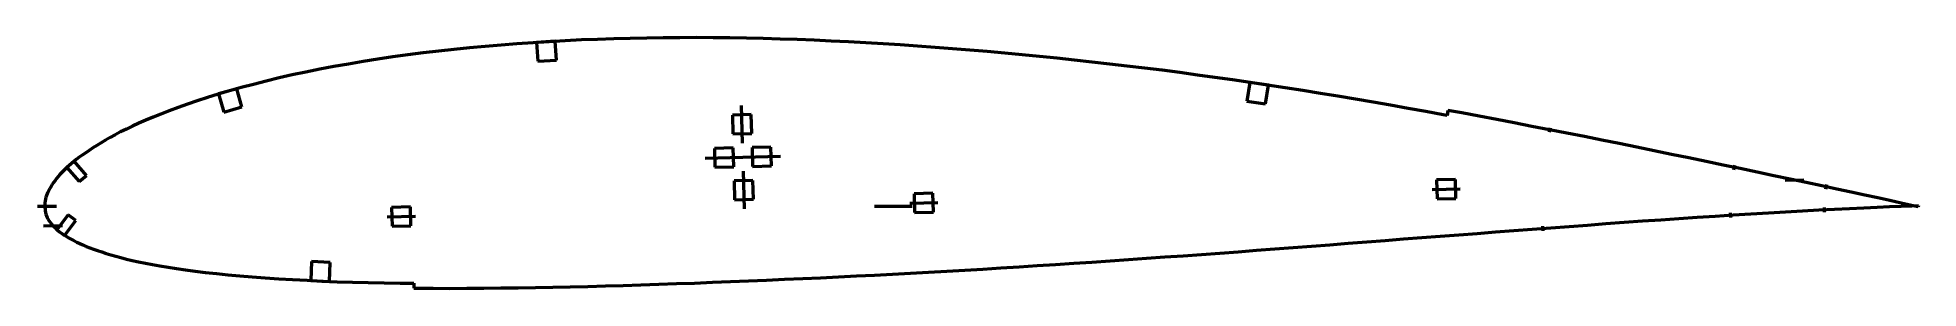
# Model space of a CAD drawing. Header units: metres. Extents: x -150 to 250, y -17 to 36.
import ezdxf

# ---------------------------------------------------------------- set-up
doc = ezdxf.new("R2010")
doc.units = ezdxf.units.M
for name, color, linetype, lineweight in [('FoilLayer', 1, 'Continuous', 50), ('StringerLayer', 1, 'Continuous', 50), ('SubLayer', 1, 'Continuous', 50)]:
    doc.layers.add(name, color=color, linetype=linetype, lineweight=lineweight)

msp = doc.modelspace()

# ---------------------------------------------------------------- linework, layer by layer
at = {"layer": 'FoilLayer'}
for p, q in [((-71.27, 32.12), (-74.48, 31.68)), ((-68.02, 32.53), (-71.27, 32.12)), ((-64.75, 32.92), (-68.02, 32.53)), ((-61.45, 33.29), (-64.75, 32.92)), ((-58.13, 33.63), (-61.45, 33.29)), ((-54.79, 33.93), (-58.13, 33.63)), ((-51.42, 34.22), (-54.79, 33.93)), ((-48.05, 34.48), (-51.42, 34.22)), ((-44.64, 34.72), (-48.05, 34.48)), ((-41.23, 34.93), (-44.64, 34.72)), ((-37.8, 35.12), (-41.23, 34.93)), ((-34.36, 35.29), (-37.8, 35.12)), ((-30.9, 35.43), (-34.36, 35.29)), ((-27.43, 35.55), (-30.9, 35.43)), ((-23.95, 35.64), (-27.43, 35.55)), ((-20.45, 35.71), (-23.95, 35.64)), ((-16.95, 35.75), (-20.45, 35.71)), ((-13.43, 35.78), (-16.95, 35.75)), ((-9.9, 35.79), (-13.43, 35.78)), ((-6.36, 35.77), (-9.9, 35.79)), ((-2.81, 35.73), (-6.36, 35.77)), ((0.75, 35.67), (-2.81, 35.73)), ((4.32, 35.59), (0.75, 35.67)), ((7.91, 35.48), (4.32, 35.59)), ((11.52, 35.36), (7.91, 35.48)), ((15.14, 35.22), (11.52, 35.36)), ((18.79, 35.06), (15.14, 35.22)), ((22.44, 34.87), (18.79, 35.06)), ((26.11, 34.67), (22.44, 34.87)), ((29.79, 34.46), (26.11, 34.67)), ((33.47, 34.23), (29.79, 34.46)), ((37.16, 33.99), (33.47, 34.23)), ((40.85, 33.72), (37.16, 33.99)), ((44.54, 33.44), (40.85, 33.72)), ((48.25, 33.13), (44.54, 33.44)), ((51.96, 32.82), (48.25, 33.13)), ((55.67, 32.49), (51.96, 32.82)), ((59.39, 32.15), (55.67, 32.49)), ((63.1, 31.8), (59.39, 32.15)), ((-92.94, 28.49), (-95.83, 27.87)), ((-89.99, 29.08), (-92.94, 28.49)), ((-86.98, 29.63), (-89.99, 29.08)), ((-83.91, 30.17), (-86.98, 29.63)), ((-80.8, 30.71), (-83.91, 30.17)), ((-77.66, 31.21), (-80.8, 30.71)), ((-74.48, 31.68), (-77.66, 31.21)), ((66.82, 31.42), (63.1, 31.8)), ((70.54, 31.02), (66.82, 31.42)), ((74.27, 30.6), (70.54, 31.02)), ((78, 30.19), (74.27, 30.6)), ((81.73, 29.76), (78, 30.19)), ((85.46, 29.32), (81.73, 29.76)), ((89.19, 28.85), (85.46, 29.32)), ((92.91, 28.35), (89.19, 28.85)), ((96.65, 27.84), (92.91, 28.35)), ((-109.18, 24.5), (-111.58, 23.8)), ((-106.68, 25.17), (-109.18, 24.5)), ((-104.09, 25.86), (-106.68, 25.17)), ((-101.4, 26.54), (-104.09, 25.86)), ((-98.65, 27.22), (-101.4, 26.54)), ((-95.83, 27.87), (-98.65, 27.22)), ((100.39, 27.33), (96.65, 27.84)), ((104.13, 26.81), (100.39, 27.33)), ((107.87, 26.27), (104.13, 26.81)), ((111.59, 25.71), (107.87, 26.27)), ((115.33, 25.13), (111.59, 25.71)), ((119.06, 24.53), (115.33, 25.13)), ((122.8, 23.93), (119.06, 24.53)), ((-121.99, 20.25), (-123.76, 19.56)), ((-120.11, 20.95), (-121.99, 20.25)), ((-118.14, 21.67), (-120.11, 20.95)), ((-116.06, 22.38), (-118.14, 21.67)), ((-113.87, 23.1), (-116.06, 22.38)), ((-111.58, 23.8), (-113.87, 23.1)), ((126.55, 23.34), (122.8, 23.93)), ((130.28, 22.73), (126.55, 23.34)), ((134.01, 22.1), (130.28, 22.73)), ((137.74, 21.44), (134.01, 22.1)), ((141.47, 20.77), (137.74, 21.44)), ((145.2, 20.09), (141.47, 20.77)), ((148.94, 19.42), (145.2, 20.09)), ((149.92, 20.32), (149.74, 19.28)), ((152.87, 19.8), (149.92, 20.32)), ((-131.13, 16.37), (-132.34, 15.76)), ((-129.83, 16.99), (-131.13, 16.37)), ((-128.46, 17.61), (-129.83, 16.99)), ((-126.99, 18.24), (-128.46, 17.61)), ((-125.42, 18.89), (-126.99, 18.24)), ((-123.76, 19.56), (-125.42, 18.89)), ((149.74, 19.28), (148.94, 19.42)), ((156.6, 19.12), (152.87, 19.8)), ((160.33, 18.41), (156.6, 19.12)), ((164.05, 17.68), (160.33, 18.41)), ((167.77, 16.94), (164.05, 17.68)), ((171.5, 16.2), (167.77, 16.94)), ((175.23, 15.47), (171.5, 16.2)), ((-138.24, 12.37), (-139.04, 11.85)), ((-137.4, 12.9), (-138.24, 12.37)), ((-136.5, 13.45), (-137.4, 12.9)), ((-135.55, 14.01), (-136.5, 13.45)), ((-134.55, 14.58), (-135.55, 14.01)), ((-133.48, 15.16), (-134.55, 14.58)), ((-132.34, 15.76), (-133.48, 15.16)), ((178.95, 14.76), (175.23, 15.47)), ((182.67, 14.02), (178.95, 14.76)), ((186.38, 13.27), (182.67, 14.02)), ((190.09, 12.51), (186.38, 13.27)), ((193.79, 11.74), (190.09, 12.51)), ((-143.94, 8.04), (-144.4, 7.59)), ((-143.44, 8.5), (-143.94, 8.04)), ((-142.92, 8.94), (-143.44, 8.5)), ((-142.37, 9.41), (-142.92, 8.94)), ((-141.78, 9.88), (-142.37, 9.41)), ((-141.15, 10.37), (-141.78, 9.88)), ((-140.49, 10.85), (-141.15, 10.37)), ((-139.78, 11.35), (-140.49, 10.85)), ((-139.04, 11.85), (-139.78, 11.35)), ((197.48, 10.98), (193.79, 11.74)), ((201.17, 10.24), (197.48, 10.98)), ((204.84, 9.49), (201.17, 10.24)), ((208.48, 8.73), (204.84, 9.49)), ((212.1, 7.96), (208.48, 8.73)), ((-147.15, 4.17), (-147.4, 3.76)), ((-146.89, 4.59), (-147.15, 4.17)), ((-146.61, 5), (-146.89, 4.59)), ((-146.3, 5.42), (-146.61, 5)), ((-145.97, 5.85), (-146.3, 5.42)), ((-145.62, 6.28), (-145.97, 5.85)), ((-145.24, 6.71), (-145.62, 6.28)), ((-144.83, 7.15), (-145.24, 6.71)), ((-144.4, 7.59), (-144.83, 7.15)), ((215.69, 7.2), (212.1, 7.96)), ((219.23, 6.45), (215.69, 7.2)), ((222.71, 5.74), (219.23, 6.45)), ((226.12, 5.02), (222.71, 5.74)), ((229.43, 4.31), (226.12, 5.02)), ((232.63, 3.62), (229.43, 4.31)), ((-148.48, 0.38), (-148.5, 0)), ((-148.5, 0), (-148.47, -0.27)), ((-148.44, 0.69), (-148.48, 0.38)), ((-148.39, 1.11), (-148.44, 0.69)), ((-148.32, 1.51), (-148.39, 1.11)), ((-148.23, 1.89), (-148.32, 1.51)), ((-148.12, 2.25), (-148.23, 1.89)), ((-147.99, 2.59), (-148.12, 2.25)), ((-147.82, 2.96), (-147.99, 2.59)), ((-147.62, 3.35), (-147.82, 2.96)), ((-147.4, 3.76), (-147.62, 3.35)), ((235.69, 2.95), (232.63, 3.62)), ((238.61, 2.32), (235.69, 2.95)), ((241.36, 1.73), (238.61, 2.32)), ((243.93, 1.17), (241.36, 1.73)), ((243.87, -0.1), (246.32, 0.01)), ((246.31, 0.64), (243.93, 1.17)), ((248.53, 0.16), (246.31, 0.64)), ((246.32, 0.01), (248.58, 0.09)), ((249.91, -0.13), (248.53, 0.16)), ((248.58, 0.09), (249.98, 0.14)), ((249.98, 0.14), (249.91, -0.13)), ((-148.47, -0.27), (-148.42, -0.66)), ((-148.42, -0.66), (-148.38, -1.03)), ((-148.38, -1.03), (-148.32, -1.38)), ((-148.32, -1.38), (-148.24, -1.72)), ((-148.24, -1.72), (-148.13, -2.05)), ((-148.13, -2.05), (-147.99, -2.39)), ((-147.99, -2.39), (-147.82, -2.72)), ((-147.82, -2.72), (-147.61, -3.06)), ((-147.61, -3.06), (-147.36, -3.41)), ((-147.36, -3.41), (-147.08, -3.76)), ((-147.08, -3.76), (-146.78, -4.1)), ((179.6, -4.02), (183.51, -3.72)), ((183.51, -3.72), (187.41, -3.43)), ((187.41, -3.43), (191.31, -3.16)), ((191.31, -3.16), (195.19, -2.9)), ((195.19, -2.9), (199.07, -2.64)), ((199.07, -2.64), (202.93, -2.37)), ((202.93, -2.37), (206.77, -2.12)), ((206.77, -2.12), (210.58, -1.87)), ((210.58, -1.87), (214.36, -1.64)), ((214.36, -1.64), (218.09, -1.41)), ((218.09, -1.41), (221.75, -1.21)), ((221.75, -1.21), (225.33, -1.01)), ((225.33, -1.01), (228.8, -0.82)), ((228.8, -0.82), (232.15, -0.64)), ((232.15, -0.64), (235.35, -0.48)), ((235.35, -0.48), (238.38, -0.34)), ((238.38, -0.34), (241.22, -0.21)), ((241.22, -0.21), (243.87, -0.1)), ((-146.78, -4.1), (-146.46, -4.44)), ((-146.46, -4.44), (-146.11, -4.78)), ((-146.11, -4.78), (-145.74, -5.11)), ((-145.74, -5.11), (-145.33, -5.44)), ((-145.33, -5.44), (-144.91, -5.77)), ((-144.91, -5.77), (-144.45, -6.08)), ((-144.45, -6.08), (-143.96, -6.4)), ((-143.96, -6.4), (-143.44, -6.71)), ((-143.44, -6.71), (-142.89, -7.02)), ((-142.89, -7.02), (-142.3, -7.33)), ((-142.3, -7.33), (-141.69, -7.64)), ((-141.69, -7.64), (-141.04, -7.94)), ((-141.04, -7.94), (-140.37, -8.25)), ((124.84, -8.22), (128.74, -7.9)), ((128.74, -7.9), (132.65, -7.59)), ((132.65, -7.59), (136.57, -7.28)), ((136.57, -7.28), (140.48, -6.98)), ((140.48, -6.98), (144.39, -6.7)), ((144.39, -6.7), (148.3, -6.41)), ((148.3, -6.41), (152.22, -6.11)), ((152.22, -6.11), (156.13, -5.79)), ((156.13, -5.79), (160.04, -5.48)), ((160.04, -5.48), (163.96, -5.18)), ((163.96, -5.18), (167.87, -4.89)), ((167.87, -4.89), (171.79, -4.61)), ((171.79, -4.61), (175.69, -4.32)), ((175.69, -4.32), (179.6, -4.02)), ((-140.37, -8.25), (-139.65, -8.55)), ((-139.65, -8.55), (-138.9, -8.85)), ((-138.9, -8.85), (-138.1, -9.15)), ((-138.1, -9.15), (-137.26, -9.45)), ((-137.26, -9.45), (-136.37, -9.74)), ((-136.37, -9.74), (-135.43, -10.04)), ((-135.43, -10.04), (-134.44, -10.34)), ((-134.44, -10.34), (-133.39, -10.64)), ((-133.39, -10.64), (-132.28, -10.94)), ((-132.28, -10.94), (-131.11, -11.24)), ((-131.11, -11.24), (-129.86, -11.53)), ((-129.86, -11.53), (-128.52, -11.81)), ((-128.52, -11.81), (-127.09, -12.11)), ((70.34, -12.15), (74.21, -11.91)), ((74.21, -11.91), (78.09, -11.64)), ((78.09, -11.64), (81.97, -11.36)), ((81.97, -11.36), (85.85, -11.07)), ((85.85, -11.07), (89.74, -10.8)), ((89.74, -10.8), (93.64, -10.54)), ((93.64, -10.54), (97.53, -10.28)), ((97.53, -10.28), (101.42, -9.99)), ((101.42, -9.99), (105.32, -9.68)), ((105.32, -9.68), (109.22, -9.38)), ((109.22, -9.38), (113.12, -9.08)), ((113.12, -9.08), (117.03, -8.8)), ((117.03, -8.8), (120.93, -8.52)), ((120.93, -8.52), (124.84, -8.22)), ((-127.09, -12.11), (-125.58, -12.4)), ((-125.58, -12.4), (-123.98, -12.7)), ((-123.98, -12.7), (-122.27, -12.99)), ((-122.27, -12.99), (-120.45, -13.27)), ((-120.45, -13.27), (-118.52, -13.55)), ((-118.52, -13.55), (-116.47, -13.82)), ((-116.47, -13.82), (-114.3, -14.07)), ((-114.3, -14.07), (-111.99, -14.31)), ((-111.99, -14.31), (-109.56, -14.57)), ((-109.56, -14.57), (-107.02, -14.82)), ((-107.02, -14.82), (-104.37, -15.05)), ((-104.37, -15.05), (-101.6, -15.26)), ((-101.6, -15.26), (-98.73, -15.45)), ((-98.73, -15.45), (-95.76, -15.62)), ((-95.76, -15.62), (-92.68, -15.76)), ((-92.68, -15.76), (-89.53, -15.91)), ((-89.53, -15.91), (-86.32, -16.05)), ((-2.63, -16.04), (1.2, -15.89)), ((1.2, -15.89), (5.04, -15.72)), ((5.04, -15.72), (8.87, -15.55)), ((8.87, -15.55), (12.71, -15.38)), ((12.71, -15.38), (16.53, -15.2)), ((16.53, -15.2), (20.35, -15.02)), ((20.35, -15.02), (24.17, -14.84)), ((24.17, -14.84), (27.99, -14.65)), ((27.99, -14.65), (31.82, -14.44)), ((31.82, -14.44), (35.65, -14.22)), ((35.65, -14.22), (39.49, -14.01)), ((39.49, -14.01), (43.33, -13.8)), ((43.33, -13.8), (47.18, -13.59)), ((47.18, -13.59), (51.02, -13.37)), ((51.02, -13.37), (54.88, -13.13)), ((54.88, -13.13), (58.74, -12.88)), ((58.74, -12.88), (62.6, -12.63)), ((62.6, -12.63), (66.47, -12.39)), ((66.47, -12.39), (70.34, -12.15)), ((-86.32, -16.05), (-83.04, -16.16)), ((-83.04, -16.16), (-79.71, -16.25)), ((-79.71, -16.25), (-76.32, -16.31)), ((-76.32, -16.31), (-72.87, -16.35)), ((-72.87, -16.35), (-69.99, -16.37)), ((-69.99, -16.37), (-70, -17.42)), ((-70, -17.42), (-69.39, -17.43)), ((-69.39, -17.43), (-65.87, -17.45)), ((-65.87, -17.45), (-62.32, -17.47)), ((-62.32, -17.47), (-58.73, -17.46)), ((-58.73, -17.46), (-55.12, -17.43)), ((-55.12, -17.43), (-51.48, -17.38)), ((-51.48, -17.38), (-47.82, -17.33)), ((-47.82, -17.33), (-44.14, -17.28)), ((-44.14, -17.28), (-40.43, -17.22)), ((-40.43, -17.22), (-36.72, -17.15)), ((-36.72, -17.15), (-32.98, -17.06)), ((-32.98, -17.06), (-29.23, -16.96)), ((-29.23, -16.96), (-25.47, -16.84)), ((-25.47, -16.84), (-21.69, -16.72)), ((-21.69, -16.72), (-17.9, -16.6)), ((-17.9, -16.6), (-14.1, -16.47)), ((-14.1, -16.47), (-10.28, -16.34)), ((-10.28, -16.34), (-6.46, -16.19)), ((-6.46, -16.19), (-2.63, -16.04))]:
    msp.add_line(p, q, dxfattribs=at)
at = {"layer": 'StringerLayer'}
for p, q in [((-39.91, 35.02), (-43.9, 34.77)), ((-43.9, 34.77), (-43.65, 30.77)), ((-39.66, 31.02), (-39.91, 35.02)), ((-43.65, 30.77), (-39.66, 31.02)), ((-107.66, 24.93), (-111.51, 23.82)), ((-106.55, 21.09), (-107.66, 24.93)), ((107.8, 26.28), (107.2, 22.33)), ((111.75, 25.69), (107.8, 26.28)), ((111.16, 21.73), (111.75, 25.69)), ((-111.51, 23.82), (-110.4, 19.98)), ((-110.4, 19.98), (-106.55, 21.09)), ((107.2, 22.33), (111.16, 21.73)), ((-142.26, 9.52), (-143.77, 8.21)), ((-143.77, 8.21), (-141.14, 5.2)), ((-139.63, 6.51), (-142.26, 9.52)), ((-141.14, 5.2), (-139.63, 6.51)), ((-143.49, -1.82), (-145.9, -5.02)), ((-144.3, -6.22), (-141.89, -3.03)), ((-141.89, -3.03), (-143.49, -1.82)), ((-145.9, -5.02), (-144.3, -6.22)), ((-91.74, -11.8), (-91.93, -15.79)), ((-87.75, -11.98), (-91.74, -11.8)), ((-87.93, -15.98), (-87.75, -11.98)), ((-91.93, -15.79), (-87.93, -15.98))]:
    msp.add_line(p, q, dxfattribs=at)
at = {"layer": 'SubLayer'}
for p, q in [((-0.08, 13.4), (-0.29, 21.39)), ((1.76, 19.45), (-2.23, 19.34)), ((-2.23, 19.34), (-2.13, 15.34)), ((1.87, 15.45), (1.76, 19.45)), ((171.55, 15.68), (171.75, 16.66)), ((-2.05, 12.35), (-6.05, 12.24)), ((-6.05, 12.24), (-5.95, 8.24)), ((-2.13, 15.34), (1.87, 15.45)), ((-1.95, 8.35), (-2.05, 12.35)), ((5.95, 12.55), (1.95, 12.45)), ((1.95, 12.45), (2.05, 8.45)), ((6.05, 8.56), (5.95, 12.55)), ((-8, 10.19), (0, 10.4)), ((-5.95, 8.24), (-1.95, 8.35)), ((0, 10.4), (8, 10.61)), ((2.05, 8.45), (6.05, 8.56)), ((210.75, 7.73), (210.96, 8.71)), ((2.13, 5.45), (-1.87, 5.35)), ((-1.87, 5.35), (-1.76, 1.35)), ((0.08, 7.4), (0.29, -0.6)), ((2.23, 1.45), (2.13, 5.45)), ((151.51, 5.65), (147.52, 5.55)), ((147.52, 5.55), (147.62, 1.55)), ((151.62, 1.65), (151.51, 5.65)), ((221.64, 5.49), (225.64, 5.59)), ((230.32, 3.61), (230.53, 4.59)), ((-150, 0), (-146, 0)), ((-1.76, 1.35), (2.23, 1.45)), ((28, 0), (36, 0)), ((35.46, 0.61), (41.45, 0.77)), ((40.4, 2.74), (36.4, 2.64)), ((36.4, 2.64), (36.51, -1.36)), ((40.51, -1.26), (40.4, 2.74)), ((146.57, 3.52), (152.57, 3.68)), ((147.62, 1.55), (151.62, 1.65)), ((-75.65, -2.3), (-69.66, -2.14)), ((-70.71, -0.17), (-74.71, -0.27)), ((-74.71, -0.27), (-74.6, -4.27)), ((-70.6, -4.16), (-70.71, -0.17)), ((36.51, -1.36), (40.51, -1.26)), ((210.07, -2.41), (210.02, -1.41)), ((230.03, -1.26), (230, -0.26)), ((-148.73, -4.21), (-144.73, -4.11)), ((-74.6, -4.27), (-70.6, -4.16)), ((170.17, -5.23), (170.11, -4.23))]:
    msp.add_line(p, q, dxfattribs=at)

doc.saveas('drawing.dxf')
